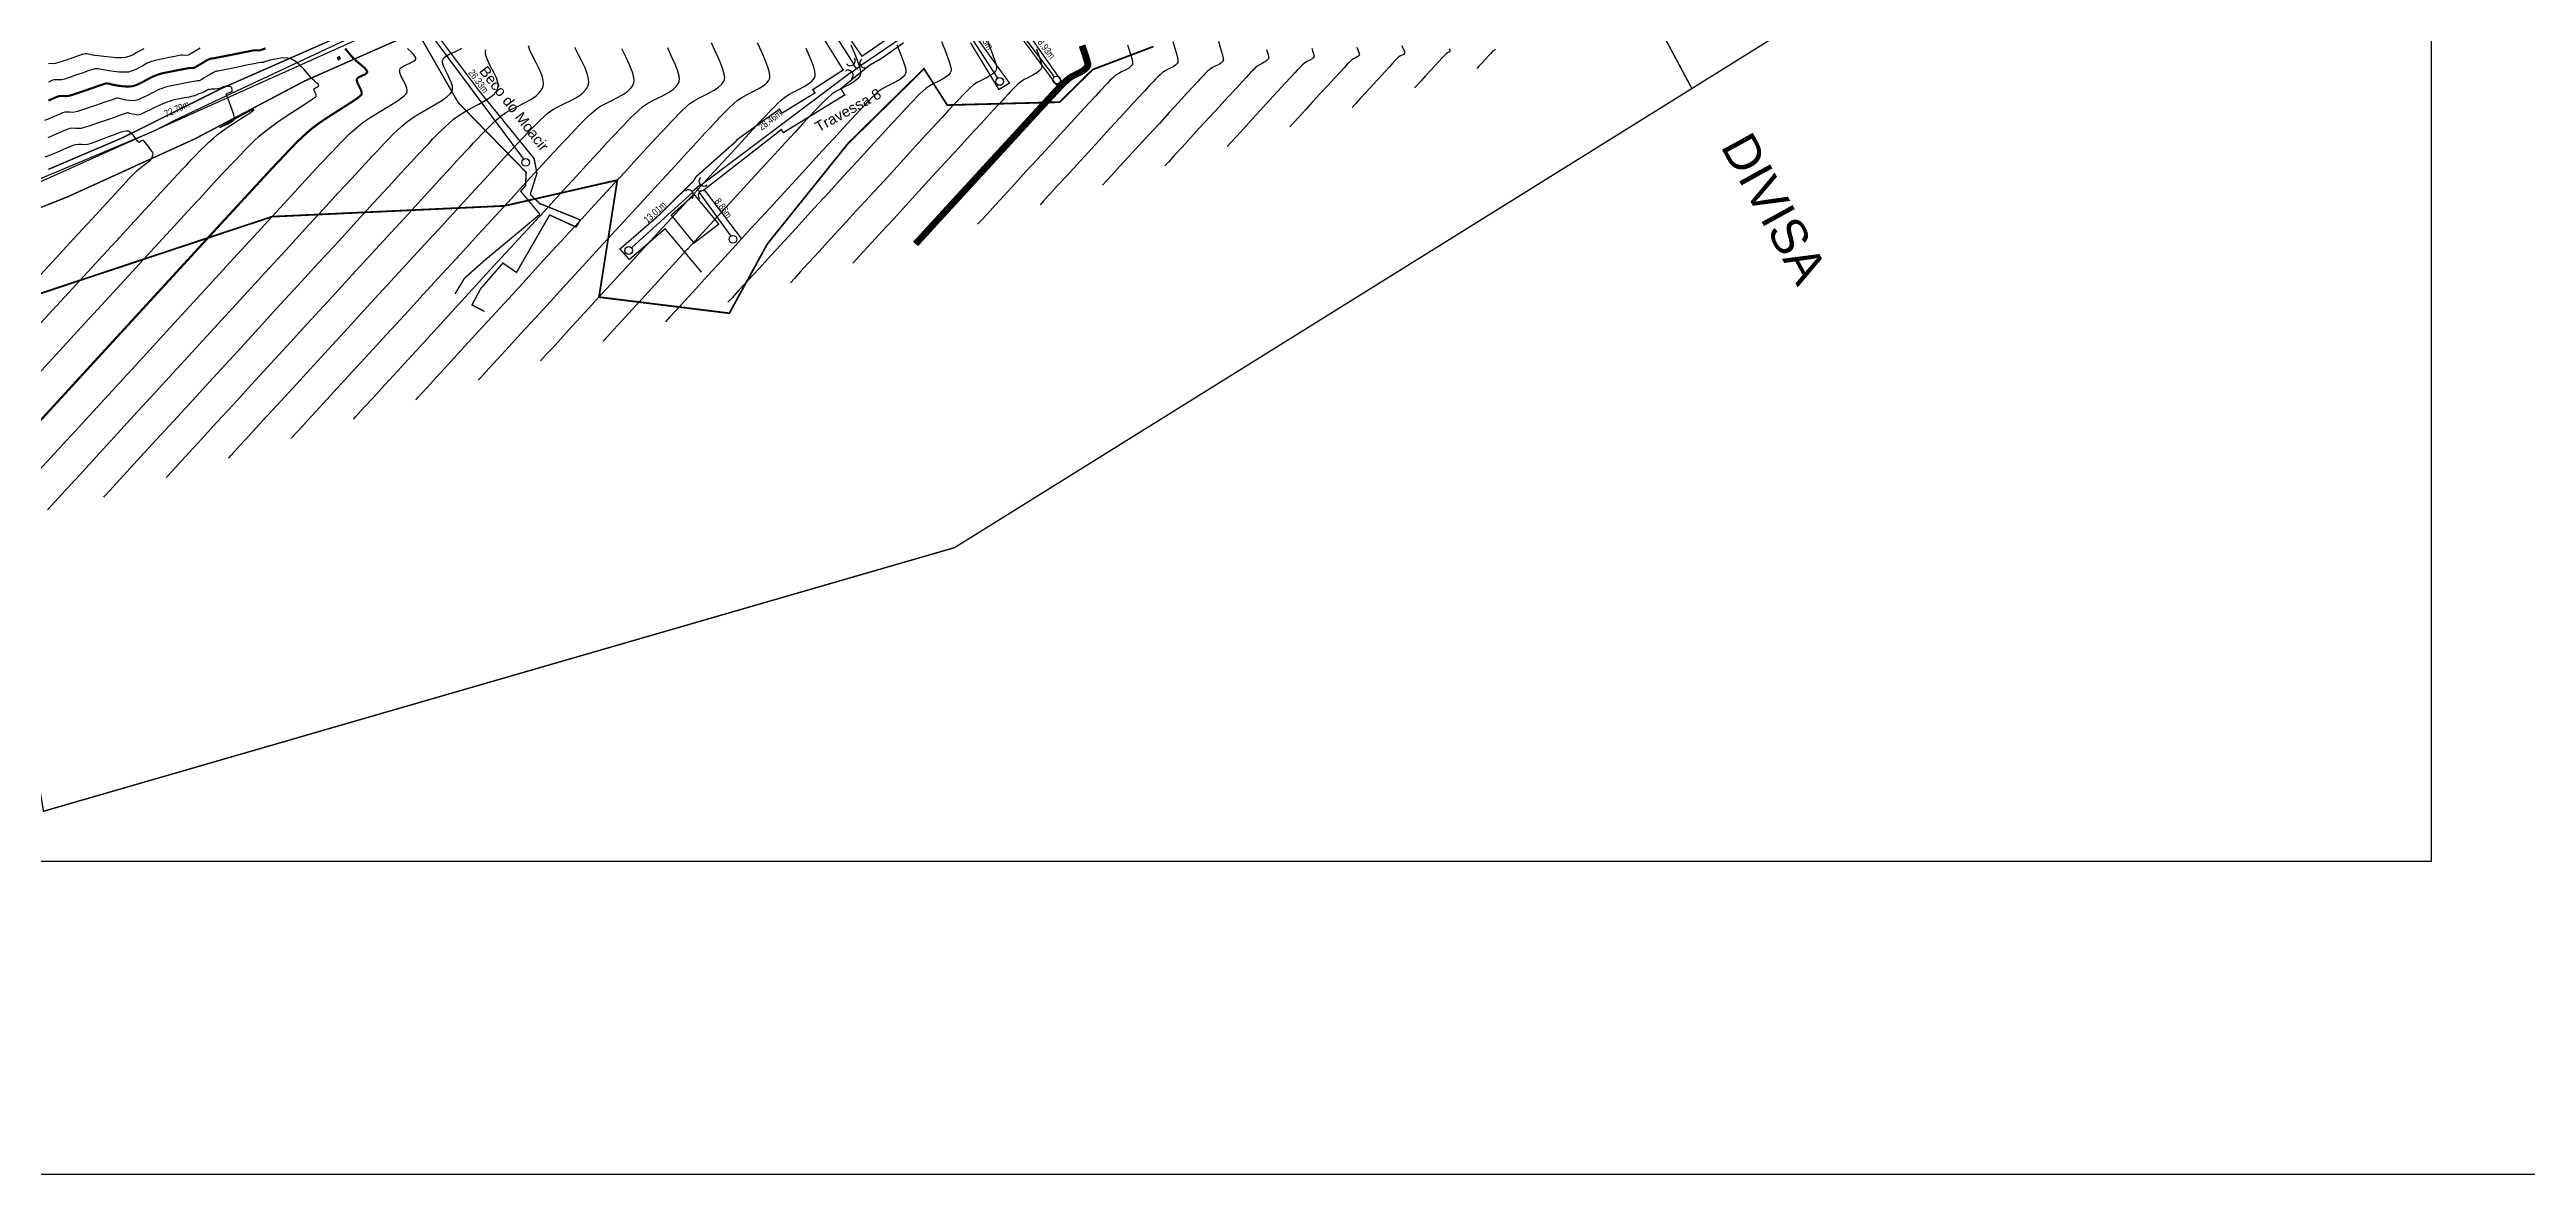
# Model space of a CAD drawing. Extents: x 360931 to 362237, y 7351473 to 7352200.
# Drawn here: x 361418.2 to 361770.1, y 7351473 to 7351632.7 of the extents above; entities that cross this region are included whole.
import ezdxf
from ezdxf.enums import TextEntityAlignment as Align

# ---------------------------------------------------------------- set-up
doc = ezdxf.new("R2010")
doc.units = 0
for name, color, linetype in [('A_Curvas Intermediarias', 37, 'Continuous'), ('A_Curvas Mestras', 32, 'Continuous'), ('AGUA', 3, 'Continuous'), ('LISTAGEM_TEXTO', 7, 'Continuous'), ('PONTOS-Pontos - Água_U', 1, 'Continuous'), ('PS_IND_COMPRIMENTO', 7, 'Continuous'), ('ZZ-Carimbo Texto', 7, 'Continuous')]:
    doc.layers.add(name, color=color, linetype=linetype)
doc.layers.add('TUBO_PE_80_NTS194_PN_12_5', color=5, linetype='Continuous', lineweight=30)
doc.styles.add('CARIMBO', font='arial.ttf', dxfattribs={"height": 2})
doc.styles.add('ROMANS', font='arial.ttf', dxfattribs={"height": 2})
picture_1 = doc.add_image_def('image1.tif', size_in_pixel=(23490, 20550))

# ---------------------------------------------------------------- blocks, each defined once
blk = doc.blocks.new('*U1163', base_point=(361544.508, 7351672.666))
for p, q in [((361544.382, 7351672.606), (361544.634, 7351672.77)), ((361544.59, 7351672.562), (361544.508, 7351672.688))]:
    blk.add_line(p, q)
for centre, start, end in [((361544.266, 7351672.532), 302.96833, 122.96833), ((361544.665, 7351672.447), 32.96834, 212.96834), ((361544.75, 7351672.845), 122.96833, 302.96833)]:
    blk.add_arc(centre, 0.138, start, end)
blk = doc.blocks.new('*U1164', base_point=(361544.508, 7351672.666))
for p, q in [((361544.382, 7351672.606), (361544.634, 7351672.77)), ((361544.59, 7351672.562), (361544.508, 7351672.688))]:
    blk.add_line(p, q)
for centre, start, end in [((361544.266, 7351672.532), 302.96833, 122.96833), ((361544.665, 7351672.447), 32.96834, 212.96834), ((361544.75, 7351672.845), 122.96833, 302.96833)]:
    blk.add_arc(centre, 0.138, start, end)
blk = doc.blocks.new('*U1337', base_point=(361222.514, 7351707.186))
blk.add_circle((361222.514, 7351707.186), 0.11)
blk = doc.blocks.new('*U1338', base_point=(361222.514, 7351707.186))
blk.add_circle((361222.514, 7351707.186), 0.11)
blk = doc.blocks.new('*U1339', base_point=(361222.514, 7351707.186))
blk.add_circle((361222.514, 7351707.186), 0.11)
blk = doc.blocks.new('*U1340', base_point=(361222.514, 7351707.186))
blk.add_circle((361222.514, 7351707.186), 0.11)
blk = doc.blocks.new('*U1341', base_point=(361222.514, 7351707.186))
blk.add_circle((361222.514, 7351707.186), 0.11)

msp = doc.modelspace()

# ---------------------------------------------------------------- hatches: boundary and pattern name
h = msp.add_hatch()
h.set_pattern_fill('GRATE', color=256, scale=0.08, angle=119)
h.set_pattern_definition([(119, (-2.92939, 2.391954), (-0.05553835140335, -0.03078541088564), []), (209, (-2.9294, 2.39195), (0.123141643543, -0.222153405613), [])])
h.paths.add_polyline_path([(361459.1, 7351631.56), (361459.24, 7351631.31), (361459.55, 7351631.49), (361459.42, 7351631.75)])

# ---------------------------------------------------------------- linework, layer by layer
at = {"color": 0, "const_width": 0.2}
for points in [[(361418.06, 7351615.73), (361428.57, 7351620.21), (361442.64, 7351627.22), (361466.39, 7351637.68), (361485.3, 7351646.6), (361504.16, 7351656.34), (361520.39, 7351664.73), (361531.73, 7351670.92), (361539.77, 7351676.48), (361564.76, 7351694.26), (361569.86, 7351696.73), (361586.2, 7351702.56), (361595.11, 7351705.28), (361588.47, 7351719.6), (361578.77, 7351741.33), (361566.16, 7351734.1), (361548.46, 7351728.2), (361533.98, 7351723.11), (361524.91, 7351717.09)], [(361317.76, 7351575.33), (361315.99, 7351572.59), (361315.64, 7351571.63), (361315.67, 7351570.64), (361316.68, 7351568.55), (361323.57, 7351554.77), (361325.9, 7351553.2), (361334.14, 7351538.31), (361386.79, 7351560.74), (361411.16, 7351562.01), (361417.37, 7351524.57), (361546.79, 7351562.01), (361683.81, 7351647.31), (361739.41, 7351702.43)], [(361626.1, 7351674.32), (361628.28, 7351670.58), (361651.53, 7351627.22)], [(361546.88, 7351638.7), (361554.59, 7351627.99), (361553.09, 7351627.08), (361549.05, 7351633.72)], [(361317.76, 7351575.33), (361330.31, 7351582.06), (361349.87, 7351587.72), (361365.13, 7351593.58), (361384.03, 7351599.11), (361403.68, 7351605.02), (361420.9, 7351611.88), (361438.92, 7351620.09), (361454.48, 7351628.29), (361470.46, 7351635.34)], [(361470.46, 7351635.34), (361476.27, 7351625.23), (361485.94, 7351615.31), (361485.84, 7351613.41), (361485.16, 7351612.62), (361487.89, 7351609.35)], [(361472.23, 7351636.24), (361479.19, 7351626.96), (361487.06, 7351617.27), (361487.47, 7351615.18), (361486.51, 7351612.16)], [(361539.58, 7351633.73), (361536.38, 7351631.47), (361534.73, 7351630.54), (361530.64, 7351627.2), (361531.19, 7351626.31), (361522.47, 7351620.95), (361522.18, 7351621.38), (361511.23, 7351612.85), (361516.5, 7351605.92)], [(361556.72, 7351635.75), (361561.98, 7351628.27), (361561.29, 7351627.71), (361555.7, 7351635.23)], [(361487.89, 7351609.35), (361479.96, 7351602.74), (361477.18, 7351600.28), (361475.84, 7351598.06)]]:
    msp.add_lwpolyline(points, dxfattribs=at)
for points, elevation in [([(361500.59, 7351602.93), (361499.26, 7351604.42), (361504.53, 7351608.98), (361509.64, 7351614.01), (361510.11, 7351614.73), (361515.73, 7351619.7), (361515.93, 7351619.98), (361521.91, 7351624.28), (361522.27, 7351623.72), (361526.96, 7351626.59), (361526.65, 7351627.05), (361530.97, 7351629.85), (361526.6, 7351636.91), (361522.5, 7351642.62), (361518.92, 7351644.76), (361511.89, 7351656.74)], 10.05), ([(361513.01, 7351657.33), (361517.04, 7351651.02), (361519.39, 7351648.06), (361519.57, 7351647.24), (361523.6, 7351644.09), (361524.1, 7351644.11), (361526.93, 7351641.44), (361527.31, 7351641.64), (361529.17, 7351638.75), (361528.98, 7351638.57), (361533.64, 7351631.8), (361545.32, 7351639.82), (361545.58, 7351639.48), (361549.55, 7351642.58), (361549.24, 7351642.95), (361550.06, 7351643.65), (361553.07, 7351640.06), (361553.35, 7351639.83), (361555.98, 7351636.38), (361564.36, 7351642.25), (361564.17, 7351644.21), (361562.83, 7351646.83), (361561.81, 7351646.25)], 21.84), ([(361493.05, 7351607.53), (361493.63, 7351608.56), (361487.87, 7351610.88), (361486.51, 7351612.16)], 11.37), ([(361506.55, 7351609.23), (361509.78, 7351605.27), (361513.3, 7351607.96), (361509.82, 7351612.14), (361506.55, 7351609.23)], 18.31), ([(361480, 7351595.55), (361478.24, 7351596.49), (361479.44, 7351598.74), (361482.63, 7351602.43), (361484.56, 7351601.1), (361489.27, 7351609.25), (361493.05, 7351607.53)], 11.37), ([(361510.84, 7351601.13), (361505.67, 7351607.3), (361500.59, 7351602.93)], 10.05)]:
    msp.add_lwpolyline(points, dxfattribs=dict(at, elevation=elevation))
at = {"color": 0, "elevation": 8.79}
msp.add_lwpolyline([(361459.1, 7351631.56), (361459.24, 7351631.31), (361459.55, 7351631.49), (361459.42, 7351631.75), (361459.1, 7351631.56)], dxfattribs=at)
at = {"layer": 'A_Curvas Intermediarias', "flags": 128}
for points, elevation in [([(361434.8, 7351571.96), (361434.89, 7351572.06), (361435.13, 7351572.32), (361435.63, 7351572.87), (361436.53, 7351573.85), (361438.01, 7351575.46), (361439.84, 7351577.45), (361441.96, 7351579.77), (361444.34, 7351582.36), (361446.91, 7351585.17), (361449.65, 7351588.15), (361452.49, 7351591.25), (361455.4, 7351594.41), (361458.32, 7351597.59), (361461.21, 7351600.74), (361464.01, 7351603.8), (361466.69, 7351606.71), (361469.2, 7351609.44), (361471.48, 7351611.92), (361473.49, 7351614.11), (361475.19, 7351615.96), (361476.53, 7351617.4), (361477.45, 7351618.4), (361477.91, 7351618.9), (361478.47, 7351619.49), (361479.01, 7351620.06), (361479.54, 7351620.62), (361480.07, 7351621.17), (361480.6, 7351621.7), (361481.15, 7351622.24), (361481.72, 7351622.77), (361482.34, 7351623.3), (361483.06, 7351623.8), (361483.9, 7351624.27), (361484.8, 7351624.73), (361485.72, 7351625.18), (361486.59, 7351625.66), (361487.35, 7351626.18), (361487.84, 7351626.64), (361488.12, 7351627.02), (361488.26, 7351627.28), (361488.32, 7351627.42), (361488.36, 7351627.56), (361488.4, 7351627.86), (361488.37, 7351628.35), (361488.2, 7351629.03), (361487.82, 7351629.94), (361487.35, 7351630.87), (361486.87, 7351631.78), (361486.47, 7351632.64), (361486.28, 7351633.26)], 14), ([(361470.26, 7351583.03), (361470.35, 7351583.12), (361470.58, 7351583.37), (361471.03, 7351583.87), (361471.85, 7351584.76), (361473.18, 7351586.21), (361474.82, 7351587.99), (361476.7, 7351590.05), (361478.8, 7351592.33), (361481.07, 7351594.8), (361483.46, 7351597.41), (361485.92, 7351600.09), (361488.42, 7351602.82), (361490.91, 7351605.53), (361493.35, 7351608.19), (361495.69, 7351610.73), (361497.88, 7351613.12), (361499.89, 7351615.3), (361501.67, 7351617.24), (361503.17, 7351618.87), (361504.35, 7351620.15), (361505.16, 7351621.03), (361505.57, 7351621.46), (361506.1, 7351622.01), (361506.6, 7351622.55), (361507.09, 7351623.07), (361507.58, 7351623.57), (361508.09, 7351624.08), (361508.62, 7351624.57), (361509.2, 7351625.07), (361509.78, 7351625.48), (361510.47, 7351625.86), (361511.21, 7351626.22), (361511.95, 7351626.59), (361512.66, 7351626.97), (361513.28, 7351627.4), (361513.69, 7351627.78), (361513.93, 7351628.1), (361514.04, 7351628.33), (361514.09, 7351628.44), (361514.12, 7351628.55), (361514.14, 7351628.79), (361514.08, 7351629.24), (361513.87, 7351629.98), (361513.44, 7351631.09), (361512.88, 7351632.34), (361512.27, 7351633.68)], 18), ([(361479.13, 7351585.8), (361479.22, 7351585.89), (361479.43, 7351586.12), (361479.87, 7351586.6), (361480.65, 7351587.45), (361481.91, 7351588.83), (361483.46, 7351590.51), (361485.24, 7351592.46), (361487.23, 7351594.62), (361489.37, 7351596.95), (361491.62, 7351599.41), (361493.95, 7351601.95), (361496.31, 7351604.52), (361498.66, 7351607.08), (361500.96, 7351609.58), (361503.17, 7351611.99), (361505.24, 7351614.24), (361507.13, 7351616.3), (361508.8, 7351618.12), (361510.22, 7351619.66), (361511.33, 7351620.86), (361512.1, 7351621.69), (361512.49, 7351622.11), (361512.98, 7351622.63), (361513.46, 7351623.13), (361513.92, 7351623.62), (361514.39, 7351624.1), (361514.86, 7351624.57), (361515.37, 7351625.04), (361515.91, 7351625.51), (361516.55, 7351625.95), (361517.31, 7351626.35), (361518.11, 7351626.74), (361518.91, 7351627.15), (361519.62, 7351627.59), (361520.08, 7351627.99), (361520.35, 7351628.33), (361520.48, 7351628.57), (361520.53, 7351628.7), (361520.56, 7351628.79), (361520.57, 7351629.01), (361520.52, 7351629.42), (361520.33, 7351630.11), (361519.93, 7351631.17), (361519.41, 7351632.39), (361518.82, 7351633.72)], 19), ([(361532.04, 7351633.44), (361532.65, 7351631.98), (361533.13, 7351630.74), (361533.36, 7351629.95), (361533.44, 7351629.51), (361533.44, 7351629.29), (361533.42, 7351629.21), (361533.38, 7351629.1), (361533.26, 7351628.88), (361533.02, 7351628.59), (361532.61, 7351628.24), (361531.98, 7351627.84), (361531.29, 7351627.49), (361530.57, 7351627.14), (361529.91, 7351626.78), (361529.34, 7351626.39), (361528.79, 7351625.91), (361528.27, 7351625.43), (361527.79, 7351624.94), (361527.31, 7351624.44), (361526.82, 7351623.92), (361526.32, 7351623.39), (361525.95, 7351623), (361525.21, 7351622.2), (361524.14, 7351621.04), (361522.79, 7351619.57), (361521.19, 7351617.83), (361519.38, 7351615.86), (361517.42, 7351613.73), (361515.34, 7351611.46), (361513.18, 7351609.11), (361510.99, 7351606.73), (361508.82, 7351604.36), (361506.69, 7351602.04), (361504.66, 7351599.83), (361502.77, 7351597.77), (361501.06, 7351595.9), (361499.57, 7351594.28), (361498.35, 7351592.94), (361497.43, 7351591.95), (361496.86, 7351591.33)], 21), ([(361538.59, 7351633.42), (361539.16, 7351632.02), (361539.59, 7351630.86), (361539.81, 7351630.13), (361539.88, 7351629.73), (361539.88, 7351629.54), (361539.87, 7351629.47), (361539.82, 7351629.36), (361539.71, 7351629.16), (361539.49, 7351628.89), (361539.11, 7351628.56), (361538.52, 7351628.19), (361537.87, 7351627.86), (361537.21, 7351627.53), (361536.58, 7351627.2), (361536.05, 7351626.84), (361535.54, 7351626.39), (361535.06, 7351625.94), (361534.6, 7351625.48), (361534.16, 7351625.01), (361533.7, 7351624.53), (361533.23, 7351624.03), (361532.86, 7351623.63), (361532.11, 7351622.82), (361531.01, 7351621.63), (361529.63, 7351620.13), (361528, 7351618.36), (361526.18, 7351616.37), (361524.2, 7351614.22), (361522.12, 7351611.95), (361519.98, 7351609.62), (361517.82, 7351607.27), (361515.7, 7351604.97), (361513.67, 7351602.74), (361511.75, 7351600.66), (361510.02, 7351598.77), (361508.5, 7351597.11), (361507.25, 7351595.75), (361506.31, 7351594.73), (361505.73, 7351594.1)], 22), ([(361544.92, 7351633.9), (361545.53, 7351632.4), (361546, 7351631.16), (361546.23, 7351630.39), (361546.32, 7351629.98), (361546.32, 7351629.79), (361546.31, 7351629.72), (361546.27, 7351629.63), (361546.17, 7351629.44), (361545.96, 7351629.18), (361545.61, 7351628.88), (361545.06, 7351628.54), (361544.46, 7351628.23), (361543.84, 7351627.93), (361543.26, 7351627.62), (361542.77, 7351627.28), (361542.29, 7351626.86), (361541.84, 7351626.44), (361541.42, 7351626.02), (361541.01, 7351625.58), (361540.59, 7351625.14), (361540.15, 7351624.67), (361539.77, 7351624.27), (361539, 7351623.44), (361537.88, 7351622.23), (361536.47, 7351620.69), (361534.82, 7351618.9), (361532.98, 7351616.89), (361530.99, 7351614.73), (361528.92, 7351612.47), (361526.8, 7351610.17), (361524.7, 7351607.87), (361522.66, 7351605.65), (361520.74, 7351603.55), (361518.98, 7351601.63), (361517.43, 7351599.95), (361516.15, 7351598.56), (361515.19, 7351597.51), (361514.6, 7351596.86)], 23), ([(361551.47, 7351633.87), (361552.03, 7351632.45), (361552.46, 7351631.29), (361552.68, 7351630.58), (361552.76, 7351630.21), (361552.76, 7351630.04), (361552.75, 7351629.98), (361552.71, 7351629.87), (361552.59, 7351629.68), (361552.36, 7351629.41), (361551.94, 7351629.09), (361551.33, 7351628.74), (361550.66, 7351628.41), (361550.02, 7351628.08), (361549.48, 7351627.72), (361549.04, 7351627.34), (361548.63, 7351626.95), (361548.24, 7351626.56), (361547.85, 7351626.16), (361547.47, 7351625.74), (361547.06, 7351625.31), (361546.71, 7351624.94), (361546, 7351624.18), (361544.98, 7351623.06), (361543.68, 7351621.65), (361542.16, 7351620), (361540.46, 7351618.15), (361538.63, 7351616.16), (361536.72, 7351614.07), (361534.77, 7351611.95), (361532.83, 7351609.84), (361530.95, 7351607.79), (361529.17, 7351605.85), (361527.54, 7351604.07), (361526.11, 7351602.51), (361524.92, 7351601.22), (361524.03, 7351600.24), (361523.47, 7351599.63)], 24), ([(361571.38, 7351633.44), (361571.79, 7351632.11), (361572, 7351631.34), (361572.08, 7351630.95), (361572.09, 7351630.79), (361572.08, 7351630.75), (361572.05, 7351630.67), (361571.97, 7351630.52), (361571.79, 7351630.32), (361571.48, 7351630.08), (361571.01, 7351629.81), (361570.51, 7351629.57), (361570.03, 7351629.32), (361569.62, 7351629.05), (361569.23, 7351628.7), (361568.86, 7351628.35), (361568.52, 7351627.99), (361568.17, 7351627.63), (361567.8, 7351627.24), (361567.49, 7351626.9), (361566.84, 7351626.2), (361565.89, 7351625.17), (361564.71, 7351623.89), (361563.34, 7351622.39), (361561.82, 7351620.74), (361560.21, 7351618.99), (361558.57, 7351617.19), (361556.93, 7351615.41), (361555.35, 7351613.69), (361553.87, 7351612.08), (361552.56, 7351610.65), (361551.45, 7351609.44), (361550.61, 7351608.52), (361550.07, 7351607.93)], 27), ([(361577.81, 7351633.9), (361578.22, 7351632.45), (361578.44, 7351631.62), (361578.52, 7351631.21), (361578.53, 7351631.05), (361578.53, 7351631), (361578.49, 7351630.92), (361578.39, 7351630.76), (361578.19, 7351630.55), (361577.83, 7351630.31), (361577.31, 7351630.04), (361576.78, 7351629.78), (361576.34, 7351629.49), (361575.99, 7351629.18), (361575.66, 7351628.87), (361575.35, 7351628.55), (361575.04, 7351628.22), (361574.72, 7351627.88), (361574.41, 7351627.55), (361573.76, 7351626.85), (361572.82, 7351625.83), (361571.65, 7351624.55), (361570.3, 7351623.08), (361568.82, 7351621.47), (361567.27, 7351619.78), (361565.7, 7351618.07), (361564.17, 7351616.4), (361562.73, 7351614.83), (361561.43, 7351613.42), (361560.33, 7351612.22), (361559.48, 7351611.29), (361558.93, 7351610.7)], 28), ([(361584.29, 7351633.92), (361584.68, 7351632.59), (361584.88, 7351631.82), (361584.96, 7351631.44), (361584.98, 7351631.3), (361584.97, 7351631.26), (361584.94, 7351631.19), (361584.85, 7351631.05), (361584.67, 7351630.86), (361584.36, 7351630.65), (361583.9, 7351630.42), (361583.44, 7351630.19), (361583.05, 7351629.94), (361582.74, 7351629.66), (361582.46, 7351629.39), (361582.19, 7351629.11), (361581.92, 7351628.82), (361581.63, 7351628.52), (361581.33, 7351628.2), (361580.69, 7351627.5), (361579.76, 7351626.5), (361578.61, 7351625.25), (361577.3, 7351623.82), (361575.88, 7351622.27), (361574.41, 7351620.66), (361572.94, 7351619.07), (361571.55, 7351617.55), (361570.28, 7351616.17), (361569.19, 7351614.98), (361568.35, 7351614.06), (361567.8, 7351613.47)], 29), ([(361603.94, 7351633.07), (361604.18, 7351632.47), (361604.28, 7351632.17), (361604.3, 7351632.06), (361604.3, 7351632.03), (361604.28, 7351631.97), (361604.21, 7351631.88), (361604.07, 7351631.75), (361603.82, 7351631.61), (361603.48, 7351631.44), (361603.2, 7351631.26), (361602.98, 7351631.07), (361602.78, 7351630.87), (361602.58, 7351630.67), (361602.38, 7351630.45), (361602.12, 7351630.17), (361601.56, 7351629.56), (361600.76, 7351628.7), (361599.8, 7351627.65), (361598.75, 7351626.5), (361597.66, 7351625.32), (361596.62, 7351624.18), (361595.68, 7351623.16), (361594.92, 7351622.33), (361594.4, 7351621.77)], 32), ([(361610.3, 7351633.34), (361610.59, 7351632.73), (361610.71, 7351632.43), (361610.75, 7351632.31), (361610.75, 7351632.28), (361610.73, 7351632.24), (361610.68, 7351632.17), (361610.57, 7351632.07), (361610.38, 7351631.97), (361610.13, 7351631.84), (361609.91, 7351631.71), (361609.69, 7351631.51), (361609.49, 7351631.31), (361609.29, 7351631.09), (361609.06, 7351630.85), (361608.57, 7351630.31), (361607.87, 7351629.55), (361607.04, 7351628.65), (361606.15, 7351627.67), (361605.26, 7351626.7), (361604.43, 7351625.81), (361603.75, 7351625.06), (361603.27, 7351624.53)], 33), ([(361415.59, 7351585.51), (361419.19, 7351589.43), (361422.74, 7351593.3), (361426.2, 7351597.07), (361429.5, 7351600.66), (361432.59, 7351604.03), (361435.41, 7351607.09), (361437.89, 7351609.79), (361439.99, 7351612.06), (361441.63, 7351613.85), (361442.77, 7351615.08), (361443.34, 7351615.69), (361444.03, 7351616.41), (361444.69, 7351617.11), (361445.34, 7351617.8), (361445.98, 7351618.47), (361446.63, 7351619.13), (361447.31, 7351619.78), (361448.01, 7351620.43), (361448.77, 7351621.08), (361449.56, 7351621.7), (361450.52, 7351622.39), (361451.57, 7351623.1), (361452.65, 7351623.81), (361453.69, 7351624.48), (361454.62, 7351625.09), (361455.37, 7351625.59), (361455.81, 7351625.89), (361456.01, 7351626.05), (361456.08, 7351626.12), (361456.1, 7351626.14), (361456.11, 7351626.19), (361456.11, 7351626.28), (361456.06, 7351626.44), (361455.95, 7351626.66), (361455.82, 7351626.93), (361455.79, 7351627.15), (361456, 7351627.33), (361456.32, 7351627.47), (361456.49, 7351627.63), (361456.4, 7351627.81), (361456.16, 7351628.04), (361455.85, 7351628.29), (361455.56, 7351628.55), (361455.3, 7351628.85), (361454.87, 7351629.36), (361454.34, 7351629.98), (361453.73, 7351630.6), (361453.11, 7351631.12), (361452.52, 7351631.44), (361451.87, 7351631.55), (361451.09, 7351631.51), (361450.29, 7351631.38), (361449.58, 7351631.22), (361449.08, 7351631.09), (361448.88, 7351631.03), (361448.8, 7351631), (361448.73, 7351630.97), (361448.68, 7351630.95), (361448.63, 7351630.93), (361448.56, 7351630.91), (361448.5, 7351630.89), (361448.37, 7351630.89), (361448.25, 7351630.89), (361448.18, 7351630.89), (361447.92, 7351630.84), (361447.23, 7351630.7), (361446.27, 7351630.51), (361445.17, 7351630.29), (361444.07, 7351630.07), (361443.1, 7351629.88), (361442.41, 7351629.74), (361442.15, 7351629.69), (361442.07, 7351629.68), (361441.99, 7351629.67), (361441.89, 7351629.65), (361441.78, 7351629.62), (361441.53, 7351629.47), (361440.97, 7351629.15), (361440.31, 7351628.77), (361439.75, 7351628.45), (361439.49, 7351628.3), (361439.36, 7351628.3), (361439.23, 7351628.3), (361439, 7351628.25), (361438.43, 7351628.15), (361437.65, 7351628), (361436.79, 7351627.83), (361435.97, 7351627.67), (361435.3, 7351627.53), (361434.91, 7351627.44), (361434.56, 7351627.34), (361434.24, 7351627.22), (361433.91, 7351627.1), (361433.58, 7351626.96), (361433.22, 7351626.79), (361432.68, 7351626.52), (361432.05, 7351626.19), (361431.4, 7351625.88), (361430.84, 7351625.63), (361430.45, 7351625.5), (361430.01, 7351625.47), (361429.55, 7351625.5), (361429.13, 7351625.57), (361428.83, 7351625.62), (361428.48, 7351625.7), (361428.15, 7351625.79), (361427.97, 7351625.83), (361427.85, 7351625.84), (361427.73, 7351625.84), (361427.48, 7351625.75), (361426.85, 7351625.53), (361425.96, 7351625.23), (361424.92, 7351624.87), (361423.87, 7351624.51), (361422.92, 7351624.19), (361422.18, 7351623.96), (361421.79, 7351623.85), (361421.43, 7351623.83), (361421.09, 7351623.85), (361420.74, 7351623.87), (361420.38, 7351623.84), (361420.07, 7351623.74), (361419.59, 7351623.54), (361418.98, 7351623.27), (361418.28, 7351622.96), (361417.53, 7351622.66)], 9), ([(361416.25, 7351572.44), (361418.94, 7351575.37), (361421.87, 7351578.56), (361424.98, 7351581.95), (361428.21, 7351585.47), (361431.52, 7351589.08), (361434.84, 7351592.7), (361438.13, 7351596.28), (361441.33, 7351599.76), (361444.38, 7351603.08), (361447.23, 7351606.19), (361449.84, 7351609.02), (361452.13, 7351611.52), (361454.07, 7351613.62), (361455.59, 7351615.27), (361456.64, 7351616.41), (361457.17, 7351616.97), (361457.81, 7351617.64), (361458.42, 7351618.29), (361459.02, 7351618.93), (361459.61, 7351619.55), (361460.22, 7351620.16), (361460.84, 7351620.77), (361461.5, 7351621.37), (361462.2, 7351621.97), (361462.93, 7351622.52), (361463.79, 7351623.1), (361464.74, 7351623.69), (361465.72, 7351624.28), (361466.66, 7351624.85), (361467.51, 7351625.39), (361468.22, 7351625.88), (361468.65, 7351626.22), (361468.87, 7351626.45), (361468.96, 7351626.59), (361468.98, 7351626.65), (361469.01, 7351626.75), (361469.03, 7351626.95), (361468.98, 7351627.27), (361468.81, 7351627.74), (361468.51, 7351628.35), (361468.2, 7351628.94), (361468.02, 7351629.37), (361467.96, 7351629.66), (361467.97, 7351629.83), (361467.99, 7351629.91), (361468.03, 7351629.99), (361468.15, 7351630.15), (361468.42, 7351630.36), (361468.88, 7351630.6), (361469.51, 7351630.86), (361469.93, 7351631.08), (361470.16, 7351631.26), (361470.24, 7351631.39), (361470.25, 7351631.46), (361470.25, 7351631.53), (361470.2, 7351631.68), (361470.04, 7351631.93), (361469.69, 7351632.33), (361469.09, 7351632.88)], 11), ([(361417.95, 7351567.39), (361418.92, 7351568.45), (361420.53, 7351570.2), (361422.51, 7351572.36), (361424.82, 7351574.88), (361427.41, 7351577.7), (361430.22, 7351580.77), (361433.2, 7351584.02), (361436.31, 7351587.4), (361439.48, 7351590.86), (361442.67, 7351594.33), (361445.82, 7351597.77), (361448.89, 7351601.11), (361451.82, 7351604.29), (361454.56, 7351607.28), (361457.05, 7351609.99), (361459.25, 7351612.38), (361461.11, 7351614.4), (361462.57, 7351615.98), (361463.58, 7351617.07), (361464.08, 7351617.61), (361464.7, 7351618.25), (361465.28, 7351618.88), (361465.86, 7351619.49), (361466.43, 7351620.09), (361467.01, 7351620.67), (361467.61, 7351621.26), (361468.24, 7351621.83), (361468.91, 7351622.41), (361469.61, 7351622.93), (361470.43, 7351623.46), (361471.33, 7351623.99), (361472.25, 7351624.51), (361473.14, 7351625.03), (361473.96, 7351625.53), (361474.65, 7351626.02), (361475.07, 7351626.39), (361475.29, 7351626.66), (361475.39, 7351626.83), (361475.43, 7351626.91), (361475.46, 7351627.02), (361475.49, 7351627.25), (361475.45, 7351627.62), (361475.29, 7351628.14), (361474.97, 7351628.84), (361474.61, 7351629.53), (361474.28, 7351630.2), (361474.1, 7351630.68), (361474.05, 7351631.01), (361474.06, 7351631.2), (361474.09, 7351631.29), (361474.13, 7351631.38), (361474.26, 7351631.57), (361474.53, 7351631.81), (361475.02, 7351632.09), (361475.71, 7351632.4), (361476.39, 7351632.69), (361476.82, 7351632.94)], 12), ([(361439.61, 7351632.95), (361439.17, 7351632.68), (361438.67, 7351632.38), (361438.21, 7351632.11), (361437.91, 7351631.97), (361437.51, 7351631.92), (361437.11, 7351631.93), (361436.93, 7351631.94), (361436.88, 7351631.93), (361436.64, 7351631.89), (361436.02, 7351631.77), (361435.21, 7351631.62), (361434.36, 7351631.45), (361433.64, 7351631.3), (361433.23, 7351631.21), (361432.94, 7351631.12), (361432.66, 7351631.03), (361432.39, 7351630.92), (361432.1, 7351630.8), (361431.84, 7351630.67), (361431.46, 7351630.45), (361431, 7351630.19), (361430.49, 7351629.93), (361429.96, 7351629.71), (361429.45, 7351629.56), (361428.86, 7351629.52), (361428.13, 7351629.55), (361427.36, 7351629.62), (361426.65, 7351629.72), (361426.11, 7351629.8), (361425.82, 7351629.85), (361425.57, 7351629.9), (361425.34, 7351629.97), (361425.14, 7351630.01), (361424.98, 7351630.03), (361424.82, 7351630.03), (361424.66, 7351630.02), (361424.37, 7351629.93), (361423.72, 7351629.71), (361422.86, 7351629.41), (361421.92, 7351629.09), (361421.04, 7351628.79), (361420.34, 7351628.56), (361419.97, 7351628.45), (361419.68, 7351628.43), (361419.41, 7351628.45), (361419.13, 7351628.47), (361418.85, 7351628.44), (361418.55, 7351628.34), (361418.08, 7351628.14)], 11), ([(361431.62, 7351632.83), (361431.36, 7351632.73), (361431.06, 7351632.57), (361430.62, 7351632.31), (361430.09, 7351632.02), (361429.51, 7351631.76), (361428.95, 7351631.6), (361428.42, 7351631.56), (361427.68, 7351631.59), (361426.82, 7351631.66), (361425.95, 7351631.75), (361425.18, 7351631.84), (361424.6, 7351631.92), (361424.32, 7351631.96), (361424.12, 7351632.01), (361423.93, 7351632.06), (361423.73, 7351632.1), (361423.52, 7351632.13), (361423.33, 7351632.13), (361423.12, 7351632.11), (361422.85, 7351632.03), (361422.28, 7351631.84), (361421.54, 7351631.58), (361420.73, 7351631.3), (361419.97, 7351631.04), (361419.37, 7351630.84), (361419.05, 7351630.75), (361418.73, 7351630.74), (361418.41, 7351630.76), (361418.09, 7351630.74)], 12), ([(361425.93, 7351569.19), (361426.02, 7351569.3), (361426.27, 7351569.57), (361426.79, 7351570.13), (361427.73, 7351571.15), (361429.27, 7351572.83), (361431.17, 7351574.91), (361433.39, 7351577.33), (361435.87, 7351580.03), (361438.57, 7351582.97), (361441.43, 7351586.08), (361444.4, 7351589.32), (361447.44, 7351592.63), (361450.49, 7351595.96), (361453.51, 7351599.25), (361456.45, 7351602.45), (361459.26, 7351605.5), (361461.88, 7351608.36), (361464.27, 7351610.96), (361466.37, 7351613.25), (361468.15, 7351615.18), (361469.55, 7351616.69), (361470.51, 7351617.73), (361471, 7351618.25), (361471.59, 7351618.87), (361472.15, 7351619.47), (361472.7, 7351620.05), (361473.25, 7351620.63), (361473.8, 7351621.19), (361474.38, 7351621.75), (361474.98, 7351622.3), (361475.62, 7351622.85), (361476.38, 7351623.4), (361477.27, 7351623.93), (361478.24, 7351624.45), (361479.21, 7351624.98), (361480.13, 7351625.51), (361480.92, 7351626.04), (361481.42, 7351626.48), (361481.7, 7351626.82), (361481.83, 7351627.05), (361481.87, 7351627.17), (361481.91, 7351627.3), (361481.94, 7351627.59), (361481.9, 7351628.05), (361481.7, 7351628.72), (361481.3, 7351629.59), (361480.84, 7351630.46), (361480.43, 7351631.3), (361480.2, 7351631.91), (361480.14, 7351632.31), (361480.16, 7351632.55), (361480.19, 7351632.67), (361480.23, 7351632.77)], 13), ([(361452.53, 7351577.5), (361452.62, 7351577.59), (361452.84, 7351577.84), (361453.31, 7351578.34), (361454.14, 7351579.25), (361455.49, 7351580.72), (361457.16, 7351582.54), (361459.1, 7351584.65), (361461.26, 7351587.01), (361463.61, 7351589.57), (361466.09, 7351592.28), (361468.68, 7351595.09), (361471.32, 7351597.97), (361473.97, 7351600.86), (361476.59, 7351603.71), (361479.14, 7351606.48), (361481.57, 7351609.13), (361483.84, 7351611.6), (361485.91, 7351613.86), (361487.74, 7351615.84), (361489.27, 7351617.51), (361490.48, 7351618.83), (361491.32, 7351619.73), (361491.74, 7351620.18), (361492.32, 7351620.79), (361492.88, 7351621.38), (361493.43, 7351621.96), (361493.97, 7351622.52), (361494.54, 7351623.08), (361495.13, 7351623.63), (361495.77, 7351624.18), (361496.42, 7351624.64), (361497.18, 7351625.06), (361498, 7351625.46), (361498.83, 7351625.87), (361499.62, 7351626.3), (361500.31, 7351626.77), (361500.76, 7351627.2), (361501.02, 7351627.55), (361501.15, 7351627.8), (361501.2, 7351627.93), (361501.24, 7351628.06), (361501.27, 7351628.33), (361501.23, 7351628.81), (361501.03, 7351629.54), (361500.62, 7351630.58), (361500.09, 7351631.7), (361499.53, 7351632.86)], 16), ([(361461.4, 7351580.26), (361461.48, 7351580.35), (361461.7, 7351580.59), (361462.14, 7351581.08), (361462.94, 7351581.94), (361464.23, 7351583.35), (361465.82, 7351585.09), (361467.67, 7351587.09), (361469.72, 7351589.34), (361471.95, 7351591.77), (361474.31, 7351594.34), (361476.77, 7351597.01), (361479.27, 7351599.74), (361481.79, 7351602.49), (361484.28, 7351605.2), (361486.7, 7351607.83), (361489, 7351610.34), (361491.16, 7351612.69), (361493.12, 7351614.82), (361494.86, 7351616.71), (361496.32, 7351618.29), (361497.46, 7351619.54), (361498.26, 7351620.39), (361498.66, 7351620.82), (361499.21, 7351621.4), (361499.74, 7351621.97), (361500.26, 7351622.51), (361500.78, 7351623.05), (361501.31, 7351623.58), (361501.88, 7351624.1), (361502.48, 7351624.62), (361503.1, 7351625.06), (361503.82, 7351625.46), (361504.6, 7351625.84), (361505.39, 7351626.23), (361506.14, 7351626.64), (361506.8, 7351627.09), (361507.22, 7351627.49), (361507.47, 7351627.82), (361507.6, 7351628.06), (361507.65, 7351628.19), (361507.68, 7351628.3), (361507.7, 7351628.54), (361507.66, 7351628.97), (361507.48, 7351629.66), (361507.1, 7351630.67), (361506.6, 7351631.78), (361506.04, 7351632.97)], 17), ([(361597.52, 7351632.95), (361597.75, 7351632.27), (361597.84, 7351631.93), (361597.86, 7351631.8), (361597.86, 7351631.77), (361597.83, 7351631.71), (361597.75, 7351631.59), (361597.57, 7351631.43), (361597.26, 7351631.25), (361596.84, 7351631.04), (361596.48, 7351630.82), (361596.21, 7351630.58), (361595.96, 7351630.33), (361595.72, 7351630.08), (361595.46, 7351629.81), (361595.18, 7351629.51), (361594.58, 7351628.85), (361593.72, 7351627.92), (361592.67, 7351626.78), (361591.5, 7351625.5), (361590.26, 7351624.16), (361589.04, 7351622.82), (361587.89, 7351621.56), (361586.88, 7351620.46), (361586.07, 7351619.58), (361585.53, 7351619)], 31), ([(361617.05, 7351632.9), (361617.16, 7351632.65), (361617.19, 7351632.56), (361617.19, 7351632.54), (361617.17, 7351632.5), (361617.12, 7351632.44), (361617.01, 7351632.36), (361616.83, 7351632.27), (361616.62, 7351632.15), (361616.48, 7351632.02), (361616.34, 7351631.88), (361616.21, 7351631.73), (361616.02, 7351631.53), (361615.61, 7351631.09), (361615.05, 7351630.47), (361614.39, 7351629.76), (361613.7, 7351629.01), (361613.06, 7351628.3), (361612.51, 7351627.71), (361612.13, 7351627.3)], 34), ([(361415.05, 7351591.81), (361418.64, 7351595.72), (361422.06, 7351599.45), (361425.27, 7351602.94), (361428.19, 7351606.12), (361430.77, 7351608.92), (361432.94, 7351611.28), (361434.65, 7351613.13), (361435.83, 7351614.41), (361436.43, 7351615.04), (361437.08, 7351615.72), (361437.72, 7351616.4), (361438.37, 7351617.08), (361439.01, 7351617.74), (361439.64, 7351618.39), (361440.26, 7351619), (361440.87, 7351619.59), (361441.47, 7351620.14), (361442.05, 7351620.64), (361442.78, 7351621.2), (361443.61, 7351621.77), (361444.49, 7351622.35), (361445.35, 7351622.89), (361446.12, 7351623.38), (361446.74, 7351623.78), (361447.08, 7351624.03), (361447.23, 7351624.16), (361447.26, 7351624.21), (361447.26, 7351624.23), (361447.24, 7351624.24), (361447.13, 7351624.22), (361446.84, 7351624.1), (361446.25, 7351623.8), (361445.32, 7351623.28), (361444.31, 7351622.71), (361443.39, 7351622.18), (361442.81, 7351621.85), (361442.54, 7351621.71), (361442.44, 7351621.67), (361442.43, 7351621.67), (361442.43, 7351621.68), (361442.49, 7351621.72), (361442.67, 7351621.8), (361443.05, 7351621.96), (361443.62, 7351622.22), (361444.04, 7351622.48), (361444.29, 7351622.68), (361444.4, 7351622.83), (361444.44, 7351622.9), (361444.46, 7351622.97), (361444.46, 7351623.14), (361444.41, 7351623.49), (361444.24, 7351624.05), (361443.95, 7351624.83), (361443.65, 7351625.57), (361443.46, 7351626.06), (361443.37, 7351626.32), (361443.36, 7351626.42), (361443.36, 7351626.45), (361443.39, 7351626.49), (361443.48, 7351626.56), (361443.66, 7351626.62), (361443.95, 7351626.69), (361444.17, 7351626.82), (361444.19, 7351627.03), (361444.12, 7351627.29), (361443.99, 7351627.47), (361443.78, 7351627.52), (361443.46, 7351627.52), (361443.14, 7351627.48), (361442.91, 7351627.44), (361442.74, 7351627.38), (361442.59, 7351627.29), (361442.42, 7351627.22), (361442.15, 7351627.18), (361441.75, 7351627.14), (361441.37, 7351627.11), (361441.19, 7351627.1), (361441.11, 7351627.07), (361441.03, 7351627.05), (361440.92, 7351627.06), (361440.79, 7351627.07), (361440.65, 7351627), (361440.4, 7351626.86), (361440.14, 7351626.72), (361439.9, 7351626.62), (361439.67, 7351626.53), (361439.45, 7351626.45), (361439.25, 7351626.35), (361439.06, 7351626.25), (361438.86, 7351626.17), (361438.59, 7351626.11), (361438.07, 7351626.01), (361437.42, 7351625.89), (361436.74, 7351625.76), (361436.15, 7351625.65), (361435.75, 7351625.56), (361435.38, 7351625.44), (361435.03, 7351625.32), (361434.68, 7351625.19), (361434.32, 7351625.04), (361433.91, 7351624.85), (361433.27, 7351624.55), (361432.52, 7351624.19), (361431.8, 7351623.84), (361431.24, 7351623.58), (361430.95, 7351623.46), (361430.74, 7351623.45), (361430.54, 7351623.47), (361430.33, 7351623.51), (361429.99, 7351623.59), (361429.58, 7351623.69), (361429.38, 7351623.74), (361429.32, 7351623.75), (361429.27, 7351623.74), (361429, 7351623.65), (361428.31, 7351623.41), (361427.33, 7351623.07), (361426.18, 7351622.68), (361425.02, 7351622.28), (361423.96, 7351621.93), (361423.14, 7351621.67), (361422.7, 7351621.55), (361422.31, 7351621.53), (361421.92, 7351621.55), (361421.54, 7351621.57), (361421.15, 7351621.54), (361420.81, 7351621.43), (361420.27, 7351621.21), (361419.6, 7351620.91), (361418.82, 7351620.57), (361418, 7351620.23)], 8), ([(361415.35, 7351599), (361418.66, 7351602.6), (361421.65, 7351605.86), (361424.26, 7351608.7), (361426.42, 7351611.04), (361428.05, 7351612.82), (361429.11, 7351613.97), (361429.51, 7351614.4), (361429.79, 7351614.69), (361430.06, 7351614.97), (361430.33, 7351615.24), (361430.62, 7351615.51), (361430.97, 7351615.8), (361431.45, 7351616.17), (361431.93, 7351616.55), (361432.31, 7351616.84), (361432.47, 7351616.96), (361432.53, 7351617.01), (361432.59, 7351617.06), (361432.7, 7351617.23), (361432.87, 7351617.59), (361432.95, 7351617.95), (361432.8, 7351618.25), (361432.47, 7351618.72), (361432.08, 7351619.22), (361431.8, 7351619.56), (361431.65, 7351619.74), (361431.59, 7351619.8), (361431.57, 7351619.81), (361431.54, 7351619.82), (361431.48, 7351619.83), (361431.38, 7351619.83), (361431.26, 7351619.79), (361431.15, 7351619.71), (361431.03, 7351619.58), (361430.9, 7351619.53), (361430.76, 7351619.69), (361430.5, 7351620.06), (361430.15, 7351620.52), (361429.84, 7351620.86), (361429.59, 7351621.06), (361429.43, 7351621.14), (361429.35, 7351621.17), (361429.3, 7351621.18), (361429.14, 7351621.17), (361428.82, 7351621.11), (361428.26, 7351620.95), (361427.41, 7351620.66), (361426.46, 7351620.31), (361425.52, 7351619.94), (361424.67, 7351619.61), (361424.01, 7351619.37), (361423.62, 7351619.25), (361423.18, 7351619.22), (361422.76, 7351619.25), (361422.34, 7351619.28), (361421.91, 7351619.24), (361421.54, 7351619.12), (361420.96, 7351618.87), (361420.22, 7351618.55), (361419.37, 7351618.18), (361418.46, 7351617.81), (361417.56, 7351617.47)], 7)]:
    msp.add_lwpolyline(points, dxfattribs=dict(at, elevation=elevation))
at = {"layer": 'A_Curvas Mestras', "color": 215, "true_color": 0xa953a0, "const_width": 0.3, "elevation": 10, "flags": 128}
for points in [[(361416.75, 7351579.88), (361420.12, 7351583.55), (361423.56, 7351587.3), (361427.01, 7351591.06), (361430.44, 7351594.79), (361433.76, 7351598.41), (361436.94, 7351601.87), (361439.91, 7351605.11), (361442.62, 7351608.06), (361445.01, 7351610.65), (361447.03, 7351612.84), (361448.61, 7351614.56), (361449.7, 7351615.74), (361450.25, 7351616.33), (361450.92, 7351617.02), (361451.55, 7351617.7), (361452.18, 7351618.36), (361452.8, 7351619.01), (361453.42, 7351619.65), (361454.07, 7351620.27), (361454.76, 7351620.9), (361455.48, 7351621.52), (361456.25, 7351622.11), (361457.16, 7351622.74), (361458.16, 7351623.39), (361459.18, 7351624.04), (361460.17, 7351624.67), (361461.06, 7351625.24), (361461.8, 7351625.73), (361462.23, 7351626.06), (361462.44, 7351626.25), (361462.52, 7351626.35), (361462.54, 7351626.4), (361462.56, 7351626.47), (361462.57, 7351626.63), (361462.51, 7351626.89), (361462.35, 7351627.27), (361462.11, 7351627.74), (361461.94, 7351628.09), (361461.88, 7351628.33), (361461.87, 7351628.47), (361461.89, 7351628.53), (361461.92, 7351628.6), (361462.03, 7351628.72), (361462.28, 7351628.88), (361462.68, 7351629.07), (361463.15, 7351629.28), (361463.37, 7351629.55), (361463.25, 7351629.84), (361462.9, 7351630.21), (361462.41, 7351630.63), (361461.88, 7351631.07), (361461.4, 7351631.5), (361461.04, 7351631.9), (361460.64, 7351632.39), (361460.21, 7351632.91)], [(361448.9, 7351632.93), (361448.74, 7351632.85), (361448.6, 7351632.81), (361448.45, 7351632.76), (361448.3, 7351632.7), (361448.11, 7351632.65), (361447.9, 7351632.64), (361447.63, 7351632.64), (361447.47, 7351632.64), (361447.37, 7351632.64), (361447.27, 7351632.64), (361446.95, 7351632.58), (361446.15, 7351632.42), (361445.07, 7351632.2), (361443.88, 7351631.97), (361442.79, 7351631.75), (361441.97, 7351631.59), (361441.63, 7351631.52), (361441.46, 7351631.5), (361441.29, 7351631.48), (361441.15, 7351631.45), (361440.99, 7351631.41), (361440.83, 7351631.36), (361440.56, 7351631.21), (361440.07, 7351630.91), (361439.49, 7351630.57), (361438.99, 7351630.28), (361438.7, 7351630.14), (361438.5, 7351630.11), (361438.29, 7351630.12), (361438.08, 7351630.12), (361437.74, 7351630.06), (361437.04, 7351629.93), (361436.16, 7351629.76), (361435.26, 7351629.58), (361434.51, 7351629.43), (361434.07, 7351629.33), (361433.75, 7351629.23), (361433.45, 7351629.12), (361433.15, 7351629.01), (361432.84, 7351628.88), (361432.54, 7351628.73), (361432.1, 7351628.49), (361431.57, 7351628.2), (361431, 7351627.91), (361430.44, 7351627.67), (361429.95, 7351627.53), (361429.36, 7351627.49), (361428.72, 7351627.52), (361428.11, 7351627.6), (361427.62, 7351627.68), (361427.32, 7351627.73), (361427.03, 7351627.8), (361426.75, 7351627.88), (361426.55, 7351627.92), (361426.37, 7351627.94), (361426.2, 7351627.93), (361425.89, 7351627.83), (361425.16, 7351627.58), (361424.19, 7351627.24), (361423.12, 7351626.87), (361422.1, 7351626.53), (361421.3, 7351626.27), (361420.88, 7351626.15), (361420.56, 7351626.13), (361420.25, 7351626.15), (361419.94, 7351626.17), (361419.62, 7351626.14), (361419.28, 7351626.03), (361418.74, 7351625.8), (361418.06, 7351625.5)]]:
    msp.add_lwpolyline(points, dxfattribs=at)
at = {"layer": 'A_Curvas Mestras', "flags": 128}
for points, elevation in [([(361443.66, 7351574.73), (361443.75, 7351574.83), (361443.99, 7351575.08), (361444.47, 7351575.6), (361445.33, 7351576.55), (361446.75, 7351578.09), (361448.5, 7351580), (361450.53, 7351582.21), (361452.8, 7351584.68), (361455.26, 7351587.37), (361457.87, 7351590.21), (361460.59, 7351593.17), (361463.36, 7351596.19), (361466.14, 7351599.23), (361468.9, 7351602.23), (361471.57, 7351605.14), (361474.13, 7351607.92), (361476.52, 7351610.52), (361478.7, 7351612.89), (361480.62, 7351614.98), (361482.23, 7351616.74), (361483.51, 7351618.11), (361484.39, 7351619.06), (361484.83, 7351619.54), (361485.36, 7351620.1), (361485.88, 7351620.65), (361486.38, 7351621.18), (361486.88, 7351621.7), (361487.39, 7351622.22), (361487.92, 7351622.73), (361488.47, 7351623.23), (361489.05, 7351623.74), (361489.74, 7351624.22), (361490.54, 7351624.66), (361491.4, 7351625.08), (361492.27, 7351625.51), (361493.09, 7351625.96), (361493.82, 7351626.46), (361494.29, 7351626.9), (361494.57, 7351627.27), (361494.71, 7351627.54), (361494.76, 7351627.68), (361494.8, 7351627.81), (361494.84, 7351628.08), (361494.81, 7351628.54), (361494.65, 7351629.21), (361494.3, 7351630.13), (361493.84, 7351631.1), (361493.34, 7351632.08), (361492.87, 7351633.05)], 15), ([(361488, 7351588.56), (361488.08, 7351588.66), (361488.31, 7351588.9), (361488.75, 7351589.39), (361489.56, 7351590.26), (361490.85, 7351591.68), (361492.44, 7351593.4), (361494.26, 7351595.39), (361496.28, 7351597.59), (361498.44, 7351599.94), (361500.71, 7351602.42), (361503.03, 7351604.95), (361505.37, 7351607.49), (361507.67, 7351610), (361509.89, 7351612.42), (361511.99, 7351614.7), (361513.92, 7351616.8), (361515.63, 7351618.66), (361517.08, 7351620.24), (361518.22, 7351621.48), (361519.01, 7351622.33), (361519.4, 7351622.75), (361519.87, 7351623.24), (361520.31, 7351623.71), (361520.75, 7351624.17), (361521.19, 7351624.63), (361521.64, 7351625.07), (361522.12, 7351625.51), (361522.62, 7351625.95), (361523.23, 7351626.37), (361523.94, 7351626.75), (361524.7, 7351627.11), (361525.44, 7351627.5), (361526.11, 7351627.91), (361526.55, 7351628.29), (361526.81, 7351628.61), (361526.93, 7351628.84), (361526.98, 7351628.96), (361527, 7351629.04), (361527.01, 7351629.26), (361526.94, 7351629.68), (361526.73, 7351630.42), (361526.29, 7351631.57), (361525.73, 7351632.92)], 20), ([(361558.43, 7351632.87), (361558.88, 7351631.61), (361559.11, 7351630.85), (361559.2, 7351630.46), (361559.21, 7351630.29), (361559.2, 7351630.24), (361559.16, 7351630.14), (361559.05, 7351629.96), (361558.83, 7351629.71), (361558.46, 7351629.42), (361557.89, 7351629.1), (361557.28, 7351628.8), (361556.69, 7351628.5), (361556.2, 7351628.17), (361555.79, 7351627.81), (361555.41, 7351627.46), (361555.05, 7351627.1), (361554.7, 7351626.73), (361554.35, 7351626.35), (361553.97, 7351625.96), (361553.63, 7351625.58), (361552.91, 7351624.81), (361551.87, 7351623.68), (361550.55, 7351622.25), (361549.02, 7351620.58), (361547.33, 7351618.74), (361545.51, 7351616.76), (361543.63, 7351614.71), (361541.73, 7351612.64), (361539.87, 7351610.62), (361538.1, 7351608.68), (361536.47, 7351606.9), (361535.02, 7351605.33), (361533.82, 7351604.02), (361532.9, 7351603.02), (361532.33, 7351602.4)], 25), ([(361591.1, 7351632.78), (361591.32, 7351632.05), (361591.4, 7351631.69), (361591.42, 7351631.55), (361591.41, 7351631.52), (361591.39, 7351631.45), (361591.31, 7351631.33), (361591.16, 7351631.18), (361590.89, 7351630.99), (361590.5, 7351630.79), (361590.1, 7351630.59), (361589.77, 7351630.38), (361589.44, 7351630.09), (361589.14, 7351629.79), (361588.85, 7351629.49), (361588.55, 7351629.17), (361588.25, 7351628.85), (361587.63, 7351628.17), (361586.73, 7351627.19), (361585.62, 7351625.98), (361584.36, 7351624.61), (361583.02, 7351623.15), (361581.65, 7351621.66), (361580.33, 7351620.22), (361579.1, 7351618.89), (361578.04, 7351617.73), (361577.21, 7351616.82), (361576.67, 7351616.23)], 30), ([(361623.62, 7351632.77), (361623.57, 7351632.72), (361623.47, 7351632.66), (361623.34, 7351632.59), (361623.23, 7351632.49), (361623.12, 7351632.38), (361622.97, 7351632.21), (361622.62, 7351631.84), (361622.18, 7351631.35), (361621.7, 7351630.83), (361621.28, 7351630.38), (361621, 7351630.07)], 35)]:
    msp.add_lwpolyline(points, dxfattribs=dict(at, elevation=elevation))
at = {"layer": 'AGUA', "color": 3}
for points in [[(361528.25, 7351668.49), (361497.64, 7351651.7), (361474.95, 7351640.95), (361457.41, 7351632.78), (361442.55, 7351625.81), (361435.88, 7351622.62)], [(361435.88, 7351622.62), (361433.04, 7351621.15), (361417.14, 7351614.48), (361399.4, 7351608.5), (361361.62, 7351596.43), (361324.24, 7351582.77)]]:
    msp.add_lwpolyline(points, dxfattribs=at)
at = {"layer": 'LISTAGEM_TEXTO'}
msp.add_lwpolyline([(360931.2, 7352200.13), (362237.34, 7352200.13), (362237.34, 7351472.99), (360931.2, 7351472.99)], close=True, dxfattribs=at)
at = {"layer": 'LISTAGEM_TEXTO', "color": 1, "const_width": 0.25}
msp.add_lwpolyline([(361575.04, 7351633.18), (361566.42, 7351629.91), (361561.71, 7351625.28), (361545.75, 7351624.86), (361542.45, 7351630.02), (361531.66, 7351619.41), (361520.18, 7351605.12), (361514.8, 7351595.3), (361496.28, 7351597.59), (361498.89, 7351614.21), (361482.87, 7351610.55), (361449.84, 7351609.02), (361332.48, 7351570.09)], dxfattribs=at)
at = {"layer": 'LISTAGEM_TEXTO', "color": 41, "true_color": 0xf4ee51, "const_width": 0.85, "elevation": 26}
for points in [[(361564.84, 7351633.31), (361565.31, 7351631.94), (361565.55, 7351631.13), (361565.64, 7351630.72), (361565.65, 7351630.54), (361565.64, 7351630.49), (361565.6, 7351630.4), (361565.51, 7351630.24), (361565.31, 7351630.01), (361564.97, 7351629.75), (361564.45, 7351629.45), (361563.89, 7351629.18), (361563.36, 7351628.91), (361562.91, 7351628.61), (361562.47, 7351628.22), (361562.07, 7351627.83), (361561.68, 7351627.44), (361561.29, 7351627.03), (361560.89, 7351626.6), (361560.54, 7351626.22), (361559.81, 7351625.44), (361558.76, 7351624.29), (361557.44, 7351622.86), (361555.91, 7351621.19), (361554.22, 7351619.35), (361552.43, 7351617.4), (361550.59, 7351615.4), (361548.77, 7351613.41), (361547.01, 7351611.5), (361545.38, 7351609.72), (361543.93, 7351608.14), (361542.71, 7351606.81), (361541.78, 7351605.8), (361541.2, 7351605.17)], [(361564.99, 7351633.32), (361565.45, 7351631.94), (361565.69, 7351631.13), (361565.78, 7351630.72), (361565.8, 7351630.55), (361565.79, 7351630.5), (361565.75, 7351630.41), (361565.66, 7351630.24), (361565.46, 7351630.02), (361565.11, 7351629.75), (361564.6, 7351629.46), (361564.04, 7351629.19), (361563.51, 7351628.91), (361563.06, 7351628.61), (361562.62, 7351628.22), (361562.21, 7351627.84), (361561.83, 7351627.44), (361561.44, 7351627.03), (361561.04, 7351626.6), (361560.69, 7351626.23), (361559.96, 7351625.44), (361558.91, 7351624.3), (361557.58, 7351622.86), (361556.05, 7351621.19), (361554.36, 7351619.35), (361552.57, 7351617.4), (361550.74, 7351615.4), (361548.92, 7351613.42), (361547.16, 7351611.5), (361545.53, 7351609.73), (361544.07, 7351608.14), (361542.86, 7351606.81), (361541.93, 7351605.8), (361541.35, 7351605.17)]]:
    msp.add_lwpolyline(points, dxfattribs=at)
at = {"layer": 'TUBO_PE_80_NTS194_PN_12_5', "linetype": 'Continuous'}
for points in [[(361526.52, 7351640.03), (361532.49, 7351630.65)], [(361404.4, 7351608.36), (361469.43, 7351637.52)], [(361470.41, 7351637.55), (361485.54, 7351617.16)], [(361533.43, 7351630.48), (361545.54, 7351638.71)], [(361546.48, 7351638.55), (361552.89, 7351628.68)], [(361556.32, 7351634.99), (361560.96, 7351628.87)], [(361532.2, 7351629.6), (361510.78, 7351613.48)], [(361509.59, 7351612.51), (361500.9, 7351604.58)], [(361510.5, 7351612.43), (361514.99, 7351606.25)]]:
    msp.add_lwpolyline(points, dxfattribs=at)

# ---------------------------------------------------------------- block references
at = {"layer": 'PONTOS-Pontos - Água_U', "xscale": 5, "yscale": 5, "zscale": 5}
for name, p, rotation in [('*U1163', (361532.85, 7351630.09), 183.2314603277783), ('*U1340', (361553.19, 7351628.22), 305.968157813042), ('*U1341', (361561.29, 7351628.43), 286.7565066836664), ('*U1337', (361485.87, 7351616.72), 306.5772921008128), ('*U1164', (361510.11, 7351612.98), 9.000758347423147), ('*U1338', (361500.49, 7351604.21), 306.5772921008128), ('*U1339', (361515.31, 7351605.8), 305.968157813042)]:
    msp.add_blockref(name, p, dxfattribs=dict(at, rotation=rotation))

# ---------------------------------------------------------------- texts
at = {"layer": 'PS_IND_COMPRIMENTO', "style": 'ROMANS', "width": 0.8}
for s, rotation, p in [('12.98m', 302.9821, (361550.94, 7351634.43)), ('8.93m', 307.1266, (361559.84, 7351632.83)), ('26.33m', 306.5773, (361479.18, 7351628.25)), ('72.79m', 24.1536, (361436.3, 7351624.31)), ('28.46m', 36.9536, (361520.58, 7351622.74)), ('13.01m', 42.356, (361504.23, 7351609.65)), ('8.86m', 305.9682, (361513.96, 7351610.22))]:
    msp.add_text(s, height=1, rotation=rotation, dxfattribs=at).set_placement(p, align=Align.MIDDLE_CENTER)
at = {"layer": 'ZZ-Carimbo Texto', "style": 'CARIMBO'}
for s, height, rotation, p in [('Beco do Moacir', 1.5, 307.7622, (361484.24, 7351624.38)), ('Travessa 8', 1.5, 29.189, (361531.65, 7351624.14)), ('DIVISA', 5, 298.8288, (361663.24, 7351610.19))]:
    msp.add_text(s, height=height, rotation=rotation, dxfattribs=at).set_placement(p, align=Align.MIDDLE_CENTER)

# ---------------------------------------------------------------- pictures from other files: only their frames are drawn
at = {"lineweight": 30}
image = msp.add_image(picture_1, insert=(361177.26, 7351517.42, -3.23), size_in_units=(579.28, 506.78), dxfattribs=dict(at, fade=58))
image.dxf.flags = 15

doc.saveas('drawing.dxf')
